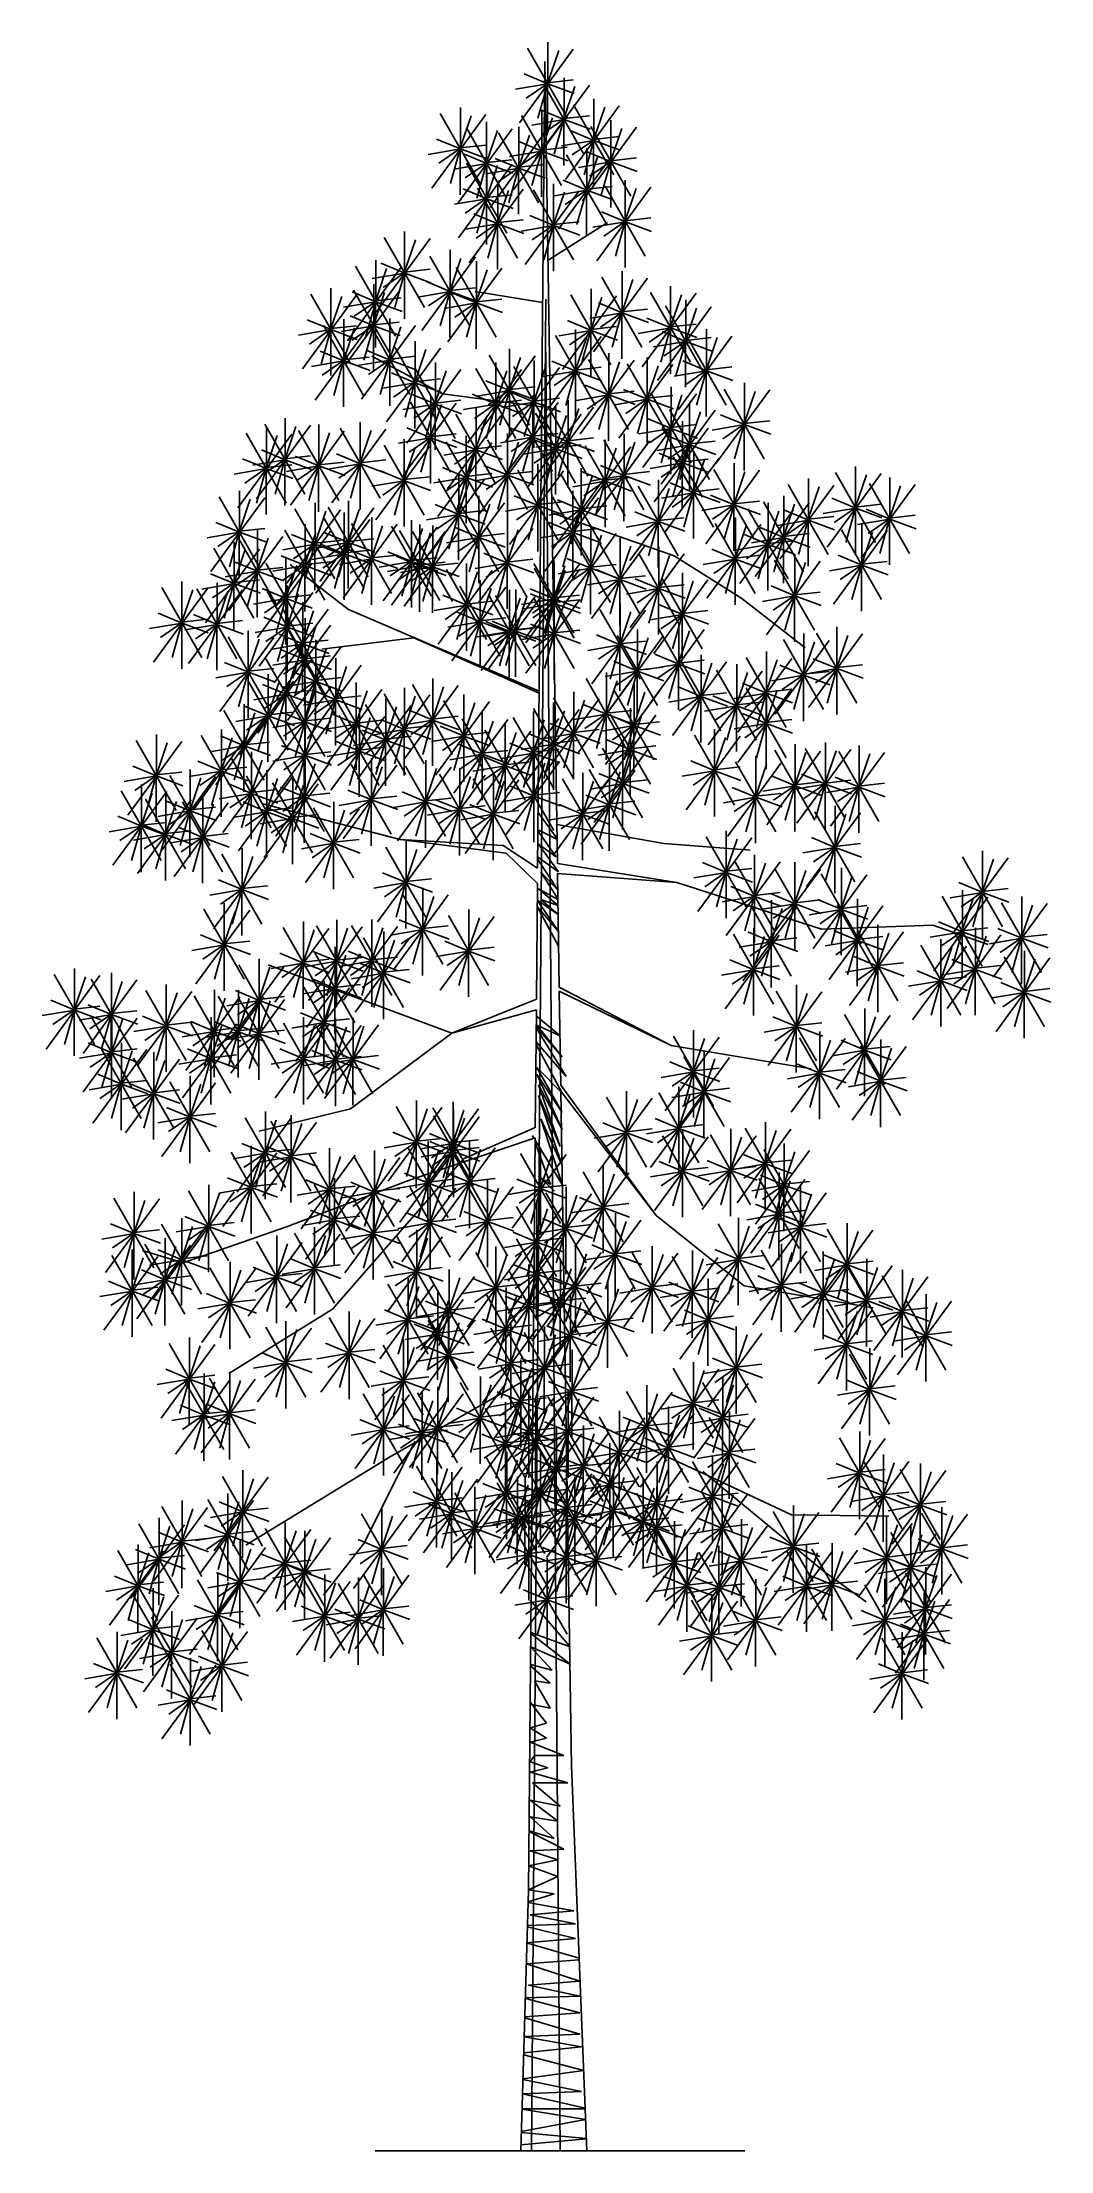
# Model space of a CAD drawing. Header units: metres. Extents: x -4785 to 4534, y 0 to 19479.
import ezdxf

# ---------------------------------------------------------------- set-up
doc = ezdxf.new("R2010")
doc.units = ezdxf.units.M
doc.layers.add('ceco.net 238', color=7, linetype='Continuous')

# ---------------------------------------------------------------- blocks, each defined once
blk = doc.blocks.new('P12', base_point=(219.982604, 237.399189))
for p, q in [((216.688436, 232.792239), (223.012521, 241.436463)), ((217.649697, 241.545883), (222.354816, 233.339342)), ((219.982604, 237.399189), (221.29237, 241.272332)), ((220.027553, 242.257117), (220, 232)), ((220.041086, 237.374887), (217.244956, 238.536818)), ((220.014759, 237.494276), (223.012521, 237.825584)), ((220.041086, 237.374887), (216.233102, 236.731379)), ((220.014563, 237.421149), (217.497919, 235.691884)), ((220.014563, 237.421149), (218.863922, 233.339342)), ((220.041086, 237.374887), (223.113706, 236.238986))]:
    blk.add_line(p, q)

msp = doc.modelspace()

# ---------------------------------------------------------------- linework, layer by layer
at = {"layer": 'ceco.net 238'}
for p, q in [((-113, 19479), (-115, 18671)), ((-376, 18734), (122, 19414)), ((-300, 19423), (70, 18777)), ((-208, 11849), (-142, 19301)), ((-142, 19301), (-25, 11893)), ((-117, 19096), (-13, 19401)), ((-112, 19094), (-412, 19044)), ((-112, 19094), (-332, 19186)), ((-114, 19098), (-312, 18962)), ((-114, 19098), (-205, 18777)), ((-150, 19092), (220, 18445)), ((-114, 19104), (122, 19130)), ((-112, 19094), (130, 19005)), ((37, 19148), (35, 18340)), ((-226, 18402), (272, 19083)), ((33, 18765), (137, 19070)), ((125, 18900), (496, 18253)), ((312, 18956), (310, 18148)), ((-679, 18742), (-681, 17934)), ((-432, 18112), (66, 18792)), ((-356, 18801), (14, 18155)), ((38, 18763), (-262, 18712)), ((38, 18763), (-182, 18855)), ((-173, 18474), (-69, 18779)), ((-169, 18857), (-171, 18049)), ((36, 18767), (-162, 18631)), ((36, 18767), (-55, 18445)), ((36, 18773), (272, 18799)), ((38, 18763), (280, 18674)), ((49, 18210), (547, 18891)), ((283, 18701), (653, 18055)), ((309, 18573), (412, 18878)), ((470, 18757), (468, 17950)), ((-942, 17996), (-444, 18677)), ((-866, 18686), (-496, 18039)), ((-682, 18359), (-579, 18664)), ((-645, 17953), (-147, 18634)), ((-569, 18642), (-199, 17996)), ((-168, 18472), (-388, 18564)), ((-385, 18316), (-282, 18621)), ((-382, 18698), (-384, 17891)), ((-170, 18482), (66, 18508)), ((313, 18571), (14, 18521)), ((313, 18571), (93, 18663)), ((311, 18575), (113, 18439)), ((207, 18012), (705, 18693)), ((311, 18575), (221, 18253)), ((311, 18581), (547, 18607)), ((313, 18571), (555, 18482)), ((466, 18375), (570, 18680)), ((-678, 18357), (-978, 18307)), ((-678, 18357), (-898, 18449)), ((-680, 18361), (-878, 18225)), ((-680, 18361), (-770, 18039)), ((-381, 18314), (-681, 18263)), ((-680, 18367), (-444, 18393)), ((-678, 18357), (-436, 18268)), ((-381, 18314), (-601, 18405)), ((-383, 18317), (-581, 18181)), ((-383, 18317), (-473, 17996)), ((-168, 18472), (-468, 18422)), ((-383, 18323), (-147, 18349)), ((-381, 18314), (-139, 18224)), ((-170, 18476), (-368, 18340)), ((-170, 18476), (-261, 18155)), ((-168, 18472), (74, 18383)), ((471, 18373), (171, 18322)), ((471, 18373), (251, 18465)), ((469, 18377), (271, 18241)), ((469, 18377), (378, 18055)), ((469, 18382), (705, 18409)), ((471, 18373), (713, 18284)), ((-120, 17460), (437, 17813)), ((-162, 17073), (-783, 17175)), ((-131, 17106), (-263, 0)), ((-1087, 16230), (-1739, 16579)), ((-131, 16611), (0, 0)), ((-171, 16111), (-1087, 16230)), ((-76, 15131), (1055, 14735)), ((-1956, 14239), (-2493, 14653)), ((1055, 14735), (1680, 14341)), ((-193, 13484), (-1956, 14239)), ((1680, 14341), (2264, 13885)), ((-1352, 13976), (-2202, 13872)), ((-1352, 13976), (-193, 13464)), ((-1476, 12112), (-2746, 12444)), ((-203, 12363), (-29, 12127)), ((-497, 11986), (-1476, 12112)), ((-1476, 12112), (-526, 12057)), ((-205, 12193), (-36, 11954)), ((-29, 12115), (-204, 12203)), ((958, 12077), (-31, 12252)), ((1757, 12016), (958, 12077)), ((-526, 12057), (-208, 11849)), ((-209, 11706), (-497, 11986)), ((-16, 11816), (-207, 11951)), ((-207, 11929), (-22, 11648)), ((-36, 11954), (-199, 12070)), ((-199, 12070), (-16, 11816)), ((1080, 11715), (-25, 11893)), ((-218, 10637), (-209, 11706)), ((-21, 11645), (-179, 11816)), ((-179, 11816), (-20, 11564)), ((-24, 11799), (1080, 11715)), ((-24, 11799), (-7, 10750)), ((1080, 11715), (2414, 11284)), ((-16, 11265), (-211, 11496)), ((-211, 11493), (-16, 11127)), ((-18, 11421), (-210, 11554)), ((-210, 11550), (-16, 11265)), ((-20, 11560), (-199, 11657)), ((-199, 11657), (-19, 11504)), ((-19, 11503), (-179, 11558)), ((-179, 11558), (-18, 11422)), ((2414, 11284), (3444, 11323)), ((3444, 11323), (3955, 11143)), ((-2698, 10957), (-999, 10324)), ((-7, 10750), (1026, 10209)), ((-218, 10637), (-999, 10324)), ((-219, 10539), (-999, 10324)), ((-229, 9451), (-219, 10539)), ((1026, 10209), (-7, 10713)), ((-7, 10713), (7, 9845)), ((-999, 10324), (-1936, 9626)), ((-221, 10375), (56, 9925)), ((-220, 10485), (0, 10300)), ((20, 10106), (-220, 10382)), ((0, 10300), (-215, 10399)), ((-215, 10399), (20, 10106)), ((56, 9925), (-222, 10244)), ((-222, 10221), (20, 9770)), ((1026, 10209), (2319, 9996)), ((20, 9770), (-215, 10007)), ((-215, 10007), (20, 9593)), ((20, 9593), (-215, 9947)), ((-215, 9947), (20, 9434)), ((20, 9434), (-199, 9847)), ((-199, 9847), (0, 9279)), ((0, 9279), (-199, 9748)), ((-199, 9748), (20, 9102)), ((7, 9845), (887, 8639)), ((887, 8639), (8, 9788)), ((8, 9788), (106, 3557)), ((-1936, 9626), (-2780, 9420)), ((-229, 9359), (-1400, 8962)), ((-892, 9163), (-235, 9451)), ((-291, 2401), (-229, 9359)), ((-255, 9378), (-246, 9353)), ((-241, 9355), (-255, 9378)), ((20, 9102), (-179, 9533)), ((-179, 9533), (20, 8926)), ((-892, 9163), (-2104, 7775)), ((20, 8926), (-230, 9336)), ((-230, 9310), (-88, 8926)), ((-1400, 8962), (-2527, 8534)), ((-88, 8926), (-199, 9003)), ((-199, 9003), (-52, 8865)), ((887, 8639), (1702, 7989)), ((-2527, 8534), (-3483, 8204)), ((-3483, 8204), (-3857, 8317)), ((1702, 7989), (2892, 7786)), ((-2104, 7775), (-3061, 7180)), ((-249, 7163), (-1562, 6418)), ((54, 6843), (1291, 6272)), ((-1338, 6556), (-1814, 5609)), ((-1562, 6418), (-2904, 5596)), ((1291, 6272), (2137, 5874)), ((1320, 6274), (2445, 5345)), ((2137, 5874), (3037, 5862)), ((-1814, 5609), (-2187, 5132)), ((2445, 5345), (2827, 5070)), ((-275, 5087), (92, 4657)), ((92, 4657), (-270, 4787)), ((-270, 4778), (92, 4497)), ((-72, 4441), (-272, 4493)), ((-272, 4481), (-92, 4321)), ((92, 4497), (-271, 4655)), ((-271, 4652), (-72, 4441)), ((-92, 4321), (-235, 4342)), ((-235, 4342), (-92, 4088)), ((-275, 4127), (-275, 4144)), ((-275, 4144), (-127, 3950)), ((-92, 4088), (-275, 4127)), ((-127, 3950), (-275, 3907)), ((-275, 3907), (-127, 3812)), ((-127, 3812), (-275, 3774)), ((-275, 3774), (36, 3653)), ((-235, 3653), (-275, 3593)), ((-275, 3593), (-112, 3537)), ((-112, 3537), (-275, 3498)), ((36, 3653), (-235, 3653)), ((106, 3557), (248, 0)), ((-275, 3498), (72, 3399)), ((72, 3399), (-255, 3399)), ((-255, 3399), (0, 3183)), ((0, 3183), (-275, 3239)), ((-275, 3239), (-20, 3046)), ((-56, 2886), (-286, 2956)), ((-286, 2951), (36, 2787)), ((-20, 3046), (-275, 3084)), ((-275, 3084), (-56, 2886)), ((36, 2787), (-275, 2770)), ((-275, 2770), (-20, 2688)), ((-20, 2688), (-291, 2632)), ((-291, 2632), (-20, 2533)), ((-20, 2533), (-291, 2412)), ((-363, 0), (-291, 2401)), ((-56, 2374), (-294, 2301)), ((-291, 2412), (-56, 2374)), ((-294, 2293), (127, 2218)), ((127, 2218), (-275, 2180)), ((-275, 2180), (143, 2098)), ((143, 1960), (-311, 1921)), ((-301, 2069), (143, 1960)), ((143, 2098), (-300, 2082)), ((-311, 1921), (177, 1779)), ((177, 1763), (-311, 1727)), ((-311, 1727), (183, 1568)), ((183, 1568), (-291, 1529)), ((-321, 1406), (183, 1275)), ((183, 1430), (-320, 1414)), ((-291, 1529), (183, 1430)), ((183, 1275), (-326, 1238)), ((-326, 1230), (183, 1077)), ((183, 1077), (-331, 1056)), ((-331, 1053), (199, 961)), ((199, 961), (-336, 905)), ((-336, 888), (219, 741)), ((219, 741), (-343, 666)), ((-343, 659), (199, 547)), ((199, 547), (-347, 526)), ((-347, 526), (232, 393)), ((235, 289), (-358, 180)), ((232, 388), (-351, 388)), ((-351, 386), (235, 289)), ((-1708, 0), (1708, 0)), ((243, 111), (-362, 56)), ((-358, 168), (243, 113))]:
    msp.add_line(p, q, dxfattribs=at)

# ---------------------------------------------------------------- block references
for p, xscale, yscale, zscale in [((-925, 18494), 78.73692704504356, 78.73692704503675, 78.73692704503675), ((-680, 18035), 78.73692704504356, 78.73692704503675, 78.73692704503675), ((244, 18113), 78.73692704504356, 78.73692704503675, 78.73692704503675), ((-580, 17804), 78.73692704504356, 78.73692704503675, 78.73692704503675), ((-63, 17787), 78.73692704504356, 78.73692704503675, 78.73692704503675), ((599, 17822), 78.73692704504356, 78.73692704503675, 78.73692704503675), ((-1440, 17347), 78.73692704504356, 78.73692704503675, 78.73692704503675), ((-1019, 17177), 78.73692704504356, 78.73692704503675, 78.73692704503675), ((-1706, 17082), 78.73692704504356, 78.73692704503675, 78.73692704503675), ((-777, 17072), 78.73692704504356, 78.73692704503675, 78.73692704503675), ((569, 16980), 78.73692704504356, 78.73692704503675, 78.73692704503675), ((-2120, 16825), 78.73692704504356, 78.73692704503675, 78.73692704503675), ((-1724, 16860), 78.73692704504356, 78.73692704503675, 78.73692704503675), ((283, 16818), 78.73692704504356, 78.73692704503675, 78.73692704503675), ((1018, 16841), 78.73692704504356, 78.73692704503675, 78.73692704503675), ((1158, 16716), 78.73692704504356, 78.73692704503675, 78.73692704503675), ((-2002, 16536), 78.73692704504356, 78.73692704503675, 78.73692704503675), ((-1575, 16544), 78.73692704504356, 78.73692704503675, 78.73692704503675), ((140, 16442), 78.73692704504356, 78.73692704503675, 78.73692704503675), ((1349, 16446), 78.73692704504356, 78.73692704503675, 78.73692704503675), ((-1343, 16335), 78.73692704504356, 78.73692704503675, 78.73692704503675), ((-470, 16262), 78.73692704504356, 78.73692704503675, 78.73692704503675), ((446, 16222), 78.73692704504356, 78.73692704503675, 78.73692704503675), ((802, 16182), 78.73692704504356, 78.73692704503675, 78.73692704503675), ((-1156, 16138), 78.73692704504356, 78.73692704503675, 78.73692704503675), ((-596, 16138), 78.73692704504356, 78.73692704503675, 78.73692704503675), ((-243, 16156), 78.73692704504356, 78.73692704503675, 78.73692704503675), ((127, 16412), -14.69992355238355, -0.768192911305146, 14.6999235523897), ((-1199, 15826), 78.73692704504356, 78.73692704503675, 78.73692704503675), ((-256, 15831), 78.73692704504356, 78.73692704503675, 78.73692704503675), ((71, 15790), 78.73692704504356, 78.73692704503675, 78.73692704503675), ((1023, 15913), 78.73692704504356, 78.73692704503675, 78.73692704503675), ((1699, 15948), 78.73692704504356, 78.73692704503675, 78.73692704503675), ((-2544, 15623), 78.73692704504356, 78.73692704503675, 78.73692704503675), ((-780, 15716), 78.73692704504356, 78.73692704503675, 78.73692704503675), ((-44, 15725), 78.73692704504356, 78.73692704503675, 78.73692704503675), ((1128, 15594), 78.73692704504356, 78.73692704503675, 78.73692704503675), ((1193, 15760), 78.73692704504356, 78.73692704503675, 78.73692704503675), ((-2717, 15541), 78.73692704504356, 78.73692704503675, 78.73692704503675), ((-2232, 15566), 78.73692704504356, 78.73692704503675, 78.73692704503675), ((-1849, 15586), 78.73692704504356, 78.73692704503675, 78.73692704503675), ((-1443, 15430), 78.73692704504356, 78.73692704503675, 78.73692704503675), ((-870, 15460), 78.73692704504356, 78.73692704503675, 78.73692704503675), ((-488, 15480), 78.73692704504356, 78.73692704503675, 78.73692704503675), ((414, 15424), 78.73692704504356, 78.73692704503675, 78.73692704503675), ((588, 15478), 78.73692704504356, 78.73692704503675, 78.73692704503675), ((1231, 15319), 78.73692704504356, 78.73692704503675, 78.73692704503675), ((1605, 15206), 78.73692704504356, 78.73692704503675, 78.73692704503675), ((-940, 15118), 78.73692704504356, 78.73692704503675, 78.73692704503675), ((-208, 15200), 78.73692704504356, 78.73692704503675, 78.73692704503675), ((192, 15162), 78.73692704504356, 78.73692704503675, 78.73692704503675), ((905, 15052), 78.73692704504356, 78.73692704503675, 78.73692704503675), ((2290, 15065), 78.73692704504356, 78.73692704503675, 78.73692704503675), ((2727, 15177), 78.73692704504356, 78.73692704503675, 78.73692704503675), ((3042, 15075), 78.73692704504356, 78.73692704503675, 78.73692704503675), ((-2966, 14953), 78.73692704504356, 78.73692704503675, 78.73692704503675), ((-2267, 14842), 78.73692704504356, 78.73692704503675, 78.73692704503675), ((-1959, 14858), 78.73692704504356, 78.73692704503675, 78.73692704503675), ((-753, 14906), 78.73692704504356, 78.73692704503675, 78.73692704503675), ((115, 14952), 78.73692704504356, 78.73692704503675, 78.73692704503675), ((1919, 14840), 78.73692704504356, 78.73692704503675, 78.73692704503675), ((2063, 14906), 78.73692704504356, 78.73692704503675, 78.73692704503675), ((-2360, 14645), 78.73692704504356, 78.73692704503675, 78.73692704503675), ((-1997, 14753), 78.73692704504356, 78.73692704503675, 78.73692704503675), ((-1744, 14707), 78.73692704504356, 78.73692704503675, 78.73692704503675), ((-1375, 14682), 78.73692704504356, 78.73692704503675, 78.73692704503675), ((-1299, 14642), 78.73692704504356, 78.73692704503675, 78.73692704503675), ((-1180, 14633), 78.73692704504356, 78.73692704503675, 78.73692704503675), ((-490, 14669), 78.73692704504356, 78.73692704503675, 78.73692704503675), ((279, 14621), 78.73692704504356, 78.73692704503675, 78.73692704503675), ((1616, 14706), 78.73692704504356, 78.73692704503675, 78.73692704503675), ((2784, 14649), 78.73692704504356, 78.73692704503675, 78.73692704503675), ((-3015, 14479), 78.73692704504356, 78.73692704503675, 78.73692704503675), ((-2800, 14593), 78.73692704504356, 78.73692704503675, 78.73692704503675), ((550, 14517), 78.73692704504356, 78.73692704503675, 78.73692704503675), ((908, 14433), 78.73692704504356, 78.73692704503675, 78.73692704503675), ((-2536, 14341), 78.73692704504356, 78.73692704503675, 78.73692704503675), ((-867, 14281), 78.73692704504356, 78.73692704503675, 78.73692704503675), ((-60, 14338), 78.73692704504356, 78.73692704503675, 78.73692704503675), ((-57, 14294), 78.73692704504356, 78.73692704503675, 78.73692704503675), ((2165, 14366), 78.73692704504356, 78.73692704503675, 78.73692704503675), ((-3497, 14114), 78.73692704504356, 78.73692704503675, 78.73692704503675), ((-3172, 14102), 78.73692704504356, 78.73692704503675, 78.73692704503675), ((-2522, 14077), 78.73692704504356, 78.73692704503675, 78.73692704503675), ((-741, 14126), 78.73692704504356, 78.73692704503675, 78.73692704503675), ((-471, 14037), 78.73692704504356, 78.73692704503675, 78.73692704503675), ((-412, 14040), 78.73692704504356, 78.73692704503675, 78.73692704503675), ((1127, 14194), 78.73692704504356, 78.73692704503675, 78.73692704503675), ((-2381, 13922), 78.73692704504356, 78.73692704503675, 78.73692704503675), ((-57, 14014), 78.73692704504356, 78.73692704503675, 78.73692704503675), ((552, 13913), 78.73692704504356, 78.73692704503675, 78.73692704503675), ((-2884, 13660), 78.73692704504356, 78.73692704503675, 78.73692704503675), ((-2359, 13776), 78.73692704504356, 78.73692704503675, 78.73692704503675), ((712, 13671), 78.73692704504356, 78.73692704503675, 78.73692704503675), ((1092, 13735), 78.73692704504356, 78.73692704503675, 78.73692704503675), ((2554, 13694), 78.73692704504356, 78.73692704503675, 78.73692704503675), ((-2534, 13457), 78.73692704504356, 78.73692704503675, 78.73692704503675), ((-2260, 13575), 78.73692704504356, 78.73692704503675, 78.73692704503675), ((1902, 13468), 78.73692704504356, 78.73692704503675, 78.73692704503675), ((2247, 13633), 78.73692704504356, 78.73692704503675, 78.73692704503675), ((-2700, 13257), 78.73692704504356, 78.73692704503675, 78.73692704503675), ((-2075, 13407), 78.73692704504356, 78.73692704503675, 78.73692704503675), ((424, 13273), 78.73692704504356, 78.73692704503675, 78.73692704503675), ((1299, 13436), 78.73692704504356, 78.73692704503675, 78.73692704503675), ((1628, 13350), 78.73692704504356, 78.73692704503675, 78.73692704503675), ((-2359, 13201), 78.73692704504356, 78.73692704503675, 78.73692704503675), ((-1886, 13181), 78.73692704504356, 78.73692704503675, 78.73692704503675), ((-1441, 13131), 78.73692704504356, 78.73692704503675, 78.73692704503675), ((-1180, 13218), 78.73692704504356, 78.73692704503675, 78.73692704503675), ((-892, 13071), 78.73692704504356, 78.73692704503675, 78.73692704503675), ((123, 13095), 78.73692704504356, 78.73692704503675, 78.73692704503675), ((680, 13168), 78.73692704504356, 78.73692704503675, 78.73692704503675), ((1902, 13188), 78.73692704504356, 78.73692704503675, 78.73692704503675), ((-2922, 12980), 78.73692704504356, 78.73692704503675, 78.73692704503675), ((-2357, 12891), 78.73692704504356, 78.73692704503675, 78.73692704503675), ((-1858, 12932), 78.73692704504356, 78.73692704503675, 78.73692704503675), ((-1613, 13034), 78.73692704504356, 78.73692704503675, 78.73692704503675), ((-722, 12903), 78.73692704504356, 78.73692704503675, 78.73692704503675), ((-250, 12913), 78.73692704504356, 78.73692704503675, 78.73692704503675), ((-63, 12997), 78.73692704504356, 78.73692704503675, 78.73692704503675), ((647, 12945), 78.73692704504356, 78.73692704503675, 78.73692704503675), ((-3733, 12702), 78.73692704504356, 78.73692704503675, 78.73692704503675), ((-3131, 12748), 78.73692704504356, 78.73692704503675, 78.73692704503675), ((-510, 12796), 78.73692704504356, 78.73692704503675, 78.73692704503675), ((1424, 12750), 78.73692704504356, 78.73692704503675, 78.73692704503675), ((-2855, 12541), 78.73692704504356, 78.73692704503675, 78.73692704503675), ((-2367, 12508), 78.73692704504356, 78.73692704503675, 78.73692704503675), ((-1746, 12481), 78.73692704504356, 78.73692704503675, 78.73692704503675), ((-244, 12515), 78.73692704504356, 78.73692704503675, 78.73692704503675), ((575, 12632), 78.73692704504356, 78.73692704503675, 78.73692704503675), ((1805, 12505), 78.73692704504356, 78.73692704503675, 78.73692704503675), ((2168, 12612), 78.73692704504356, 78.73692704503675, 78.73692704503675), ((2447, 12627), 78.73692704504356, 78.73692704503675, 78.73692704503675), ((2758, 12599), 78.73692704504356, 78.73692704503675, 78.73692704503675), ((-3421, 12379), 78.73692704504356, 78.73692704503675, 78.73692704503675), ((-2713, 12372), 78.73692704504356, 78.73692704503675, 78.73692704503675), ((-2474, 12310), 78.73692704504356, 78.73692704503675, 78.73692704503675), ((-1244, 12463), 78.73692704504356, 78.73692704503675, 78.73692704503675), ((-931, 12391), 78.73692704504356, 78.73692704503675, 78.73692704503675), ((-619, 12348), 78.73692704504356, 78.73692704503675, 78.73692704503675), ((207, 12347), 78.73692704504356, 78.73692704503675, 78.73692704503675), ((453, 12434), 78.73692704504356, 78.73692704503675, 78.73692704503675), ((-3871, 12238), 78.73692704504356, 78.73692704503675, 78.73692704503675), ((-3646, 12161), 78.73692704504356, 78.73692704503675, 78.73692704503675), ((-3305, 12134), 78.73692704504356, 78.73692704503675, 78.73692704503675), ((-2094, 12080), 78.73692704504356, 78.73692704503675, 78.73692704503675), ((2537, 12042), 78.73692704504356, 78.73692704503675, 78.73692704503675), ((-1426, 11717), 78.73692704504356, 78.73692704503675, 78.73692704503675), ((1532, 11812), 78.73692704504356, 78.73692704503675, 78.73692704503675), ((-2941, 11652), 78.73692704504356, 78.73692704503675, 78.73692704503675), ((1794, 11590), 78.73692704504356, 78.73692704503675, 78.73692704503675), ((2166, 11521), 78.73692704504356, 78.73692704503675, 78.73692704503675), ((3900, 11627), 78.73692704504356, 78.73692704503675, 78.73692704503675), ((2596, 11470), 78.73692704504356, 78.73692704503675, 78.73692704503675), ((-3106, 11142), 78.73692704504356, 78.73692704503675, 78.73692704503675), ((-1271, 11283), 78.73692704504356, 78.73692704503675, 78.73692704503675), ((1949, 11171), 78.73692704504356, 78.73692704503675, 78.73692704503675), ((2744, 11183), 78.73692704504356, 78.73692704503675, 78.73692704503675), ((3713, 11263), 78.73692704504356, 78.73692704503675, 78.73692704503675), ((4261, 11203), 78.73692704504356, 78.73692704503675, 78.73692704503675), ((-2375, 10974), 78.73692704504356, 78.73692704503675, 78.73692704503675), ((-2066, 10990), 78.73692704504356, 78.73692704503675, 78.73692704503675), ((-1742, 10993), 78.73692704504356, 78.73692704503675, 78.73692704503675), ((-848, 11084), 78.73692704504356, 78.73692704503675, 78.73692704503675), ((2933, 10942), 78.73692704504356, 78.73692704503675, 78.73692704503675), ((3834, 10916), 78.73692704504356, 78.73692704503675, 78.73692704503675), ((-2082, 10739), 78.73692704504356, 78.73692704503675, 78.73692704503675), ((-1633, 10880), 78.73692704504356, 78.73692704503675, 78.73692704503675), ((1785, 10912), 78.73692704504356, 78.73692704503675, 78.73692704503675), ((3515, 10810), 78.73692704504356, 78.73692704503675, 78.73692704503675), ((-4489, 10540), 78.73692704504356, 78.73692704503675, 78.73692704503675), ((-2784, 10629), 78.73692704504356, 78.73692704503675, 78.73692704503675), ((4287, 10703), 78.73692704504356, 78.73692704503675, 78.73692704503675), ((-4148, 10498), 78.73692704504356, 78.73692704503675, 78.73692704503675), ((-3642, 10392), 78.73692704504356, 78.73692704503675, 78.73692704503675), ((-3197, 10342), 78.73692704504356, 78.73692704503675, 78.73692704503675), ((-2975, 10339), 78.73692704504356, 78.73692704503675, 78.73692704503675), ((-2184, 10424), 78.73692704504356, 78.73692704503675, 78.73692704503675), ((2181, 10387), 78.73692704504356, 78.73692704503675, 78.73692704503675), ((-4145, 10145), 78.73692704504356, 78.73692704503675, 78.73692704503675), ((-2783, 10319), 78.73692704504356, 78.73692704503675, 78.73692704503675), ((2812, 10169), 78.73692704504356, 78.73692704503675, 78.73692704503675), ((-3228, 10090), 78.73692704504356, 78.73692704503675, 78.73692704503675), ((-2373, 10090), 78.73692704504356, 78.73692704503675, 78.73692704503675), ((-2077, 10076), 78.73692704504356, 78.73692704503675, 78.73692704503675), ((-1916, 10084), 78.73692704504356, 78.73692704503675, 78.73692704503675), ((1230, 9969), 78.73692704504356, 78.73692704503675, 78.73692704503675), ((2395, 9956), 78.73692704504356, 78.73692704503675, 78.73692704503675), ((-4056, 9855), 78.73692704504356, 78.73692704503675, 78.73692704503675), ((-3756, 9767), 78.73692704504356, 78.73692704503675, 78.73692704503675), ((1328, 9782), 78.73692704504356, 78.73692704503675, 78.73692704503675), ((2959, 9882), 78.73692704504356, 78.73692704503675, 78.73692704503675), ((-3421, 9549), 78.73692704504356, 78.73692704503675, 78.73692704503675), ((611, 9406), 78.73692704504356, 78.73692704503675, 78.73692704503675), ((1095, 9446), 78.73692704504356, 78.73692704503675, 78.73692704503675), ((-2725, 9217), 78.73692704504356, 78.73692704503675, 78.73692704503675), ((-2488, 9185), 78.73692704504356, 78.73692704503675, 78.73692704503675), ((-1330, 9319), 78.73692704504356, 78.73692704503675, 78.73692704503675), ((-991, 9307), 78.73692704504356, 78.73692704503675, 78.73692704503675), ((-987, 9234), 78.73692704504356, 78.73692704503675, 78.73692704503675), ((1131, 9050), 78.73692704504356, 78.73692704503675, 78.73692704503675), ((1573, 9058), 78.73692704504356, 78.73692704503675, 78.73692704503675), ((1894, 9119), 78.73692704504356, 78.73692704503675, 78.73692704503675), ((-2856, 8900), 78.73692704504356, 78.73692704503675, 78.73692704503675), ((-2133, 8879), 78.73692704504356, 78.73692704503675, 78.73692704503675), ((-1719, 8857), 78.73692704504356, 78.73692704503675, 78.73692704503675), ((-1222, 8941), 78.73692704504356, 78.73692704503675, 78.73692704503675), ((-839, 8947), 78.73692704504356, 78.73692704503675, 78.73692704503675), ((-183, 8887), 78.73692704504356, 78.73692704503675, 78.73692704503675), ((2066, 8922), 78.73692704504356, 78.73692704503675, 78.73692704503675), ((-2089, 8601), 78.73692704504356, 78.73692704503675, 78.73692704503675), ((-673, 8587), 78.73692704504356, 78.73692704503675, 78.73692704503675), ((396, 8717), 78.73692704504356, 78.73692704503675, 78.73692704503675), ((2021, 8654), 78.73692704504356, 78.73692704503675, 78.73692704503675), ((-3939, 8475), 78.73692704504356, 78.73692704503675, 78.73692704503675), ((-3250, 8541), 78.73692704504356, 78.73692704503675, 78.73692704503675), ((-1728, 8473), 78.73692704504356, 78.73692704503675, 78.73692704503675), ((-1203, 8574), 78.73692704504356, 78.73692704503675, 78.73692704503675), ((-219, 8396), 78.73692704504356, 78.73692704503675, 78.73692704503675), ((53, 8522), 78.73692704504356, 78.73692704503675, 78.73692704503675), ((2219, 8532), 78.73692704504356, 78.73692704503675, 78.73692704503675), ((-3499, 8233), 78.73692704504356, 78.73692704503675, 78.73692704503675), ((508, 8280), 78.73692704504356, 78.73692704503675, 78.73692704503675), ((1645, 8236), 78.73692704504356, 78.73692704503675, 78.73692704503675), ((-3652, 8048), 78.73692704504356, 78.73692704503675, 78.73692704503675), ((-2621, 8072), 78.73692704504356, 78.73692704503675, 78.73692704503675), ((-2271, 8150), 78.73692704504356, 78.73692704503675, 78.73692704503675), ((-1327, 8125), 78.73692704504356, 78.73692704503675, 78.73692704503675), ((-219, 8099), 78.73692704504356, 78.73692704503675, 78.73692704503675), ((2650, 8186), 78.73692704504356, 78.73692704503675, 78.73692704503675), ((-3956, 7944), 78.73692704504356, 78.73692704503675, 78.73692704503675), ((-3051, 7829), 78.73692704504356, 78.73692704503675, 78.73692704503675), ((-596, 7972), 78.73692704504356, 78.73692704503675, 78.73692704503675), ((-291, 7806), 78.73692704504356, 78.73692704503675, 78.73692704503675), ((0, 7844), 78.73692704504356, 78.73692704503675, 78.73692704503675), ((140, 7981), 78.73692704504356, 78.73692704503675, 78.73692704503675), ((848, 7974), 78.73692704504356, 78.73692704503675, 78.73692704503675), ((1219, 7934), 78.73692704504356, 78.73692704503675, 78.73692704503675), ((2041, 7992), 78.73692704504356, 78.73692704503675, 78.73692704503675), ((2428, 7924), 78.73692704504356, 78.73692704503675, 78.73692704503675), ((2829, 7856), 78.73692704504356, 78.73692704503675, 78.73692704503675), ((-1407, 7679), 78.73692704504356, 78.73692704503675, 78.73692704503675), ((-1028, 7758), 78.73692704504356, 78.73692704503675, 78.73692704503675), ((437, 7657), 78.73692704504356, 78.73692704503675, 78.73692704503675), ((1365, 7676), 78.73692704504356, 78.73692704503675, 78.73692704503675), ((3159, 7755), 78.73692704504356, 78.73692704503675, 78.73692704503675), ((-1134, 7546), 78.73692704504356, 78.73692704503675, 78.73692704503675), ((-503, 7593), 78.73692704504356, 78.73692704503675, 78.73692704503675), ((92, 7530), 78.73692704504356, 78.73692704503675, 78.73692704503675), ((2644, 7448), 78.73692704504356, 78.73692704503675, 78.73692704503675), ((3377, 7531), 78.73692704504356, 78.73692704503675, 78.73692704503675), ((-2536, 7281), 78.73692704504356, 78.73692704503675, 78.73692704503675), ((-1951, 7370), 78.73692704504356, 78.73692704503675, 78.73692704503675), ((-1035, 7345), 78.73692704504356, 78.73692704503675, 78.73692704503675), ((-457, 7272), 78.73692704504356, 78.73692704503675, 78.73692704503675), ((-147, 7233), 78.73692704504356, 78.73692704503675, 78.73692704503675), ((1624, 7233), 78.73692704504356, 78.73692704503675, 78.73692704503675), ((-3427, 7131), 78.73692704504356, 78.73692704503675, 78.73692704503675), ((-1451, 7116), 78.73692704504356, 78.73692704503675, 78.73692704503675), ((2858, 7032), 78.73692704504356, 78.73692704503675, 78.73692704503675), ((-365, 6923), 78.73692704504356, 78.73692704503675, 78.73692704503675), ((108, 7017), 78.73692704504356, 78.73692704503675, 78.73692704503675), ((1228, 6903), 78.73692704504356, 78.73692704503675, 78.73692704503675), ((-3292, 6799), 78.73692704504356, 78.73692704503675, 78.73692704503675), ((-3056, 6811), 78.73692704504356, 78.73692704503675, 78.73692704503675), ((-1634, 6665), 78.73692704504356, 78.73692704503675, 78.73692704503675), ((-1133, 6676), 78.73692704504356, 78.73692704503675, 78.73692704503675), ((-740, 6770), 78.73692704504356, 78.73692704503675, 78.73692704503675), ((-291, 6643), 78.73692704504356, 78.73692704503675, 78.73692704503675), ((72, 6643), 78.73692704504356, 78.73692704503675, 78.73692704503675), ((797, 6689), 78.73692704504356, 78.73692704503675, 78.73692704503675), ((1500, 6770), 78.73692704504356, 78.73692704503675, 78.73692704503675), ((-1278, 6624), 78.73692704504356, 78.73692704503675, 78.73692704503675), ((-507, 6532), 78.73692704504356, 78.73692704503675, 78.73692704503675), ((-227, 6547), 78.73692704504356, 78.73692704503675, 78.73692704503675), ((544, 6454), 78.73692704504356, 78.73692704503675, 78.73692704503675), ((999, 6493), 78.73692704504356, 78.73692704503675, 78.73692704503675), ((1561, 6448), 78.73692704504356, 78.73692704503675, 78.73692704503675), ((-38, 6306), 78.73692704504356, 78.73692704503675, 78.73692704503675), ((212, 6319), 78.73692704504356, 78.73692704503675, 78.73692704503675), ((2765, 6261), 78.73692704504356, 78.73692704503675, 78.73692704503675), ((-497, 6076), 78.73692704504356, 78.73692704503675, 78.73692704503675), ((-183, 6074), 78.73692704504356, 78.73692704503675, 78.73692704503675), ((457, 6155), 78.73692704504356, 78.73692704503675, 78.73692704503675), ((2983, 6051), 78.73692704504356, 78.73692704503675, 78.73692704503675), ((-2935, 5904), 78.73692704504356, 78.73692704503675, 78.73692704503675), ((-1142, 5998), 78.73692704504356, 78.73692704503675, 78.73692704503675), ((-1003, 5887), 78.73692704504356, 78.73692704503675, 78.73692704503675), ((56, 5936), 78.73692704504356, 78.73692704503675, 78.73692704503675), ((490, 5915), 78.73692704504356, 78.73692704503675, 78.73692704503675), ((893, 5986), 78.73692704504356, 78.73692704503675, 78.73692704503675), ((1406, 6042), 78.73692704504356, 78.73692704503675, 78.73692704503675), ((3326, 5966), 78.73692704504356, 78.73692704503675, 78.73692704503675), ((-3072, 5690), 78.73692704504356, 78.73692704503675, 78.73692704503675), ((-790, 5751), 78.73692704504356, 78.73692704503675, 78.73692704503675), ((-397, 5845), 78.73692704504356, 78.73692704503675, 78.73692704503675), ((-327, 5837), 78.73692704504356, 78.73692704503675, 78.73692704503675), ((134, 5843), 78.73692704504356, 78.73692704503675, 78.73692704503675), ((765, 5815), 78.73692704504356, 78.73692704503675, 78.73692704503675), ((890, 5750), 78.73692704504356, 78.73692704503675, 78.73692704503675), ((1495, 5752), 78.73692704504356, 78.73692704503675, 78.73692704503675), ((-3708, 5466), 78.73692704504356, 78.73692704503675, 78.73692704503675), ((-3496, 5624), 78.73692704504356, 78.73692704503675, 78.73692704503675), ((-1650, 5558), 78.73692704504356, 78.73692704503675, 78.73692704503675), ((-291, 5511), 78.73692704504356, 78.73692704503675, 78.73692704503675), ((56, 5484), 78.73692704504356, 78.73692704503675, 78.73692704503675), ((2152, 5580), 78.73692704504356, 78.73692704503675, 78.73692704503675), ((3013, 5478), 78.73692704504356, 78.73692704503675, 78.73692704503675), ((3524, 5563), 78.73692704504356, 78.73692704503675, 78.73692704503675), ((-2542, 5423), 78.73692704504356, 78.73692704503675, 78.73692704503675), ((-2361, 5344), 78.73692704504356, 78.73692704503675, 78.73692704503675), ((331, 5456), 78.73692704504356, 78.73692704503675, 78.73692704503675), ((1054, 5434), 78.73692704504356, 78.73692704503675, 78.73692704503675), ((1673, 5452), 78.73692704504356, 78.73692704503675, 78.73692704503675), ((3238, 5386), 78.73692704504356, 78.73692704503675, 78.73692704503675), ((-3902, 5220), 78.73692704504356, 78.73692704503675, 78.73692704503675), ((-2960, 5254), 78.73692704504356, 78.73692704503675, 78.73692704503675), ((-122, 5093), 78.73692704504356, 78.73692704503675, 78.73692704503675), ((1169, 5219), 78.73692704504356, 78.73692704503675, 78.73692704503675), ((1464, 5205), 78.73692704504356, 78.73692704503675, 78.73692704503675), ((2274, 5218), 78.73692704504356, 78.73692704503675, 78.73692704503675), ((2510, 5230), 78.73692704504356, 78.73692704503675, 78.73692704503675), ((-3165, 4949), 78.73692704504356, 78.73692704503675, 78.73692704503675), ((-2177, 4941), 78.73692704504356, 78.73692704503675, 78.73692704503675), ((-1866, 4913), 78.73692704504356, 78.73692704503675, 78.73692704503675), ((-1635, 4999), 78.73692704504356, 78.73692704503675, 78.73692704503675), ((1805, 4899), 78.73692704504356, 78.73692704503675, 78.73692704503675), ((2998, 4902), 78.73692704504356, 78.73692704503675, 78.73692704503675), ((3376, 5010), 78.73692704504356, 78.73692704503675, 78.73692704503675), ((-3763, 4814), 78.73692704504356, 78.73692704503675, 78.73692704503675), ((1399, 4760), 78.73692704504356, 78.73692704503675, 78.73692704503675), ((3359, 4774), 78.73692704504356, 78.73692704503675, 78.73692704503675), ((-3590, 4602), 78.73692704504356, 78.73692704503675, 78.73692704503675), ((-4096, 4413), 78.73692704504356, 78.73692704503675, 78.73692704503675), ((-3126, 4479), 78.73692704504356, 78.73692704503675, 78.73692704503675), ((3157, 4409), 78.73692704504356, 78.73692704503675, 78.73692704503675), ((-3419, 4169), 78.73692704504356, 78.73692704503675, 78.73692704503675)]:
    msp.add_blockref('P12', p, dxfattribs=dict(at, xscale=xscale, yscale=yscale, zscale=zscale))

doc.saveas('drawing.dxf')
